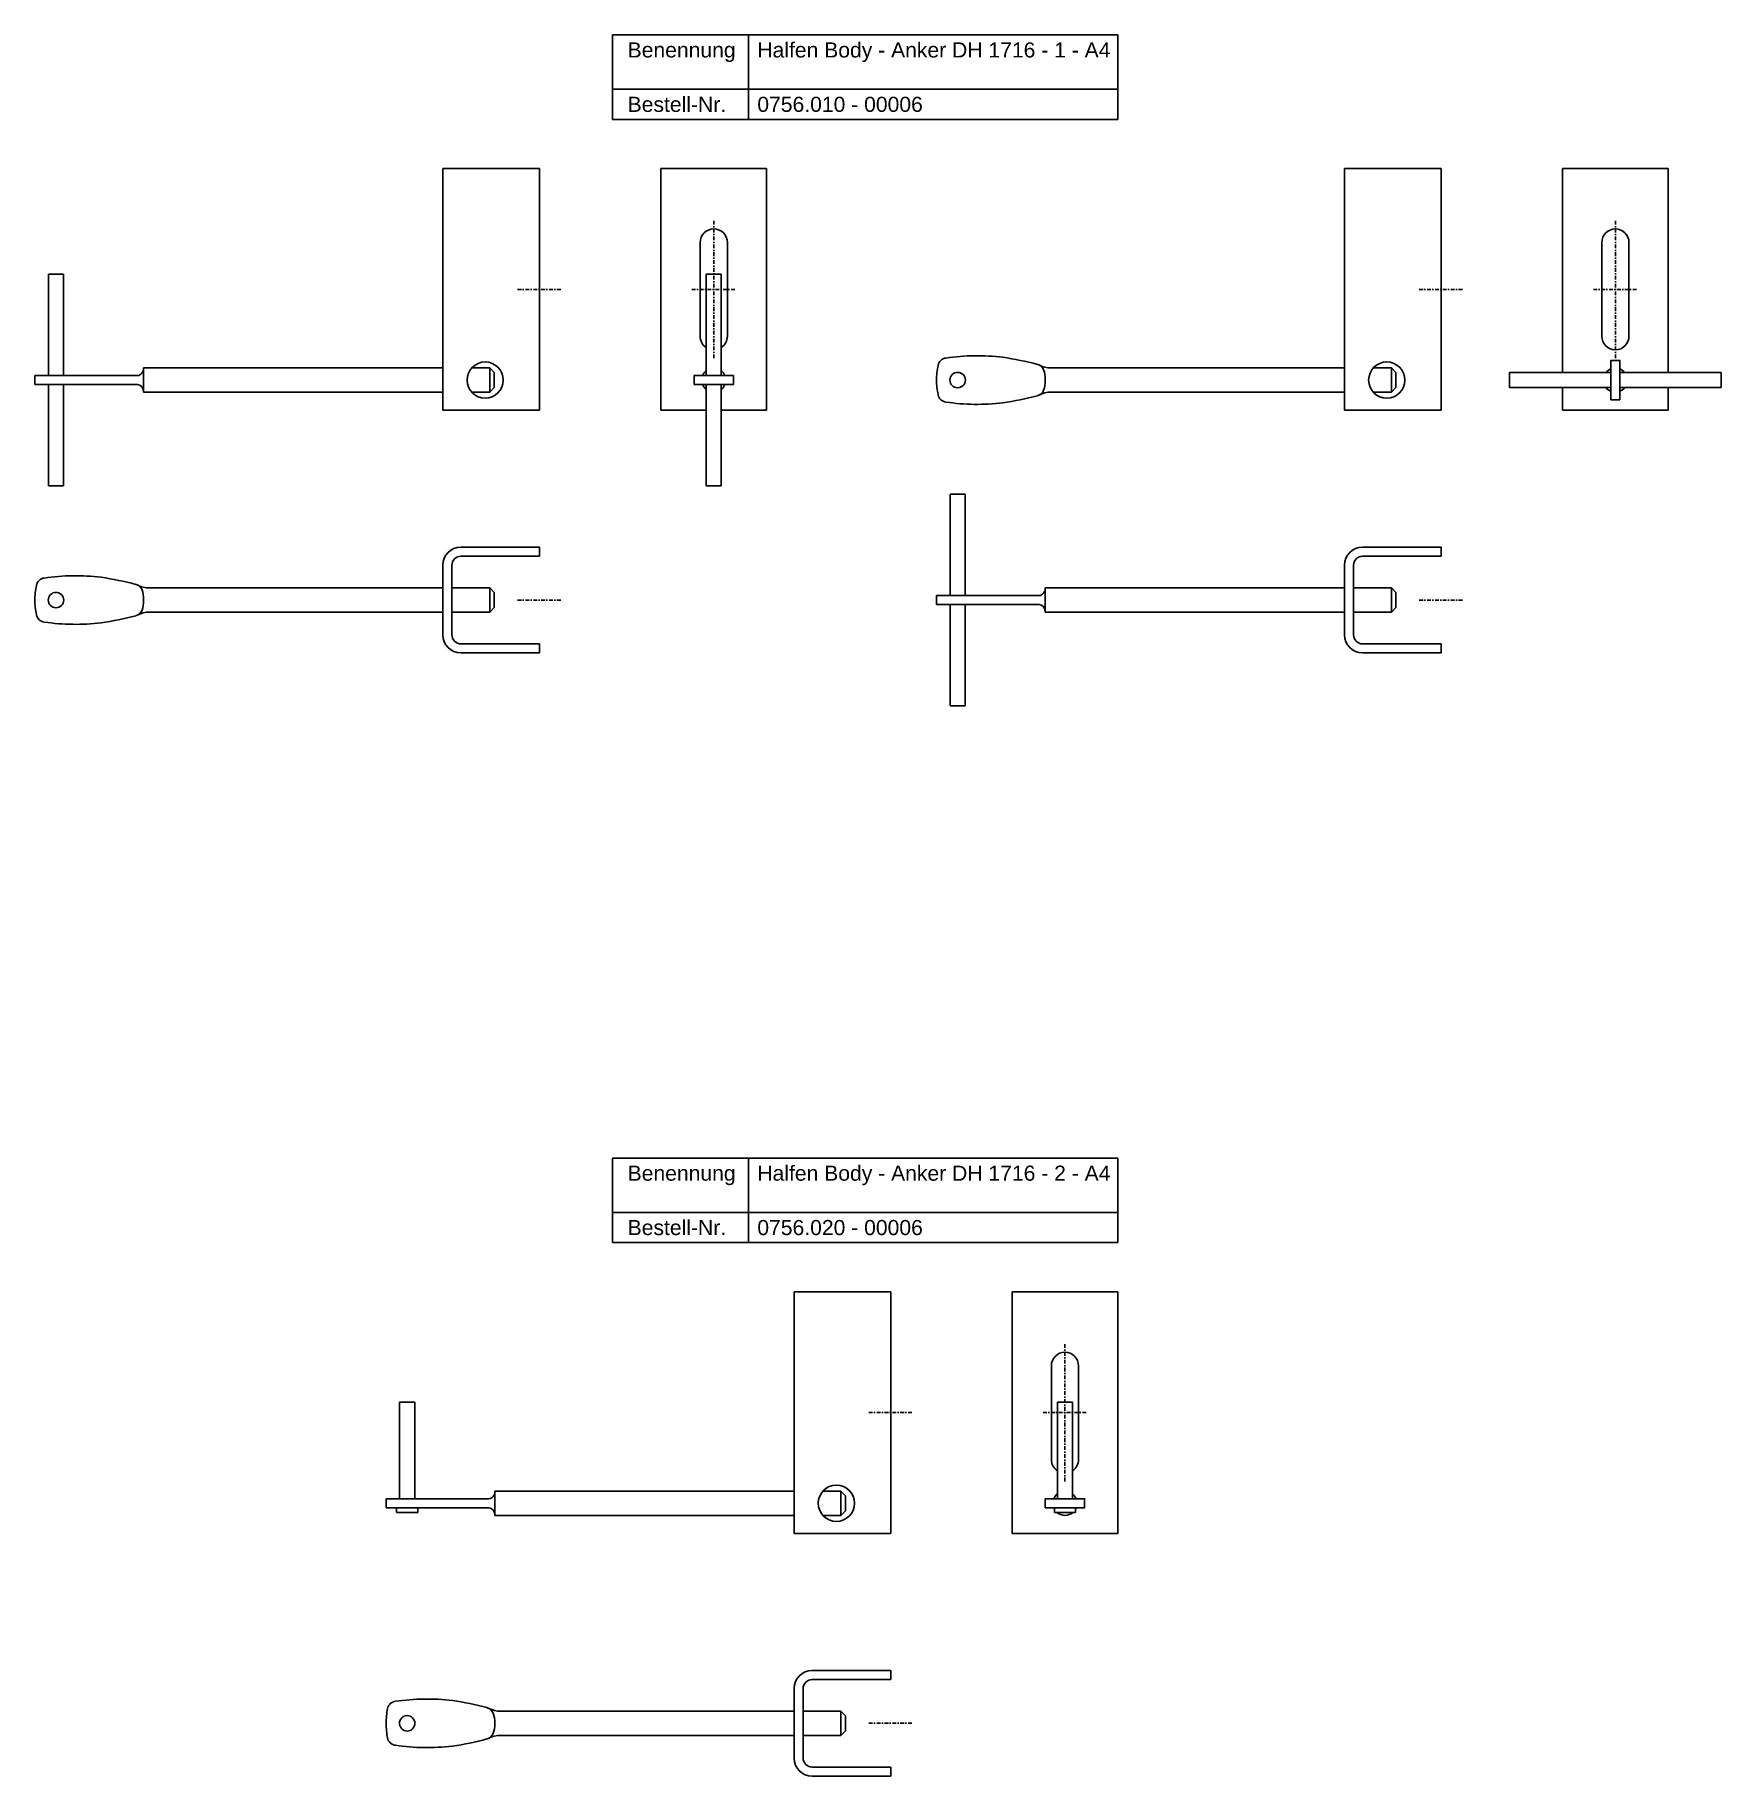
# Model space of a CAD drawing. Header units: millimetres. Extents: x 942 to 1500, y 250 to 826.
import ezdxf

# ---------------------------------------------------------------- set-up
doc = ezdxf.new("R2010")
doc.units = ezdxf.units.MM
doc.header["$LTSCALE"] = 10
doc.linetypes.add('STRICHPUNKT2', pattern=[0.5, 0.25, -0.125, 0, -0.125])
doc.layers.add('HALFEN', color=2, linetype='Continuous')
doc.styles.add('ARIAL50', font='ARIAL.TTF', dxfattribs={"height": 5})

msp = doc.modelspace()

# ---------------------------------------------------------------- linework, layer by layer
at = {"layer": 'HALFEN'}
for p, q in [((1133.08, 826.41), (1300.28, 826.41)), ((1133.08, 798.41), (1133.08, 826.41)), ((1178.04, 798.41), (1178.04, 826.41)), ((1300.28, 798.41), (1300.28, 826.41)), ((1133.08, 808.41), (1300.28, 808.41)), ((1133.08, 798.41), (1300.28, 798.41)), ((1076.94, 782.15), (1108.94, 782.15)), ((1076.94, 702.15), (1076.94, 782.15)), ((1108.94, 702.15), (1108.94, 782.15)), ((1149.07, 782.15), (1149.07, 702.15)), ((1184.07, 782.15), (1149.07, 782.15)), ((1184.07, 782.15), (1184.07, 702.15)), ((1375.27, 782.15), (1407.27, 782.15)), ((1375.27, 702.15), (1375.27, 782.15)), ((1407.27, 702.15), (1407.27, 782.15)), ((1447.4, 782.15), (1447.4, 714.65)), ((1482.4, 782.15), (1447.4, 782.15)), ((1482.4, 782.15), (1482.4, 714.65)), ((1162.07, 757.65), (1162.07, 726.65)), ((1171.07, 757.65), (1171.07, 726.65)), ((1460.4, 757.65), (1460.4, 726.65)), ((1469.4, 757.65), (1469.4, 726.65)), ((946.44, 713.65), (946.44, 747.15)), ((951.44, 747.15), (946.44, 747.15)), ((951.44, 713.65), (951.44, 747.15)), ((1164.07, 713.65), (1164.07, 747.15)), ((1164.07, 747.15), (1169.07, 747.15)), ((1169.07, 713.65), (1169.07, 747.15)), ((977.94, 716.15), (1076.94, 716.15)), ((977.94, 716.15), (977.94, 708.15)), ((1086.47, 716.15), (1092.44, 716.15)), ((1092.44, 716.15), (1093.94, 714.65)), ((1092.44, 708.15), (1092.44, 716.15)), ((1093.94, 714.65), (1093.94, 709.65)), ((1273.66, 717.33), (1273.78, 717.3)), ((1278.06, 716.15), (1375.27, 716.15)), ((1384.8, 716.15), (1390.77, 716.15)), ((1390.77, 716.15), (1392.27, 714.65)), ((1390.77, 708.15), (1390.77, 716.15)), ((1392.27, 714.65), (1392.27, 709.65)), ((1463.4, 714.65), (1429.9, 714.65)), ((1429.9, 709.65), (1429.9, 714.65)), ((1499.9, 714.65), (1466.4, 714.65)), ((1499.9, 709.65), (1499.9, 714.65)), ((941.94, 713.65), (975.94, 713.65)), ((941.94, 710.65), (941.94, 713.65)), ((975.94, 710.65), (941.94, 710.65)), ((946.44, 677.15), (946.44, 710.65)), ((951.44, 677.15), (951.44, 710.65)), ((1092.44, 708.15), (1093.94, 709.65)), ((1164.07, 677.15), (1164.07, 710.65)), ((1169.07, 677.15), (1169.07, 710.65)), ((1390.77, 708.15), (1392.27, 709.65)), ((1463.4, 709.65), (1429.9, 709.65)), ((1447.4, 709.65), (1447.4, 702.15)), ((1499.9, 709.65), (1466.4, 709.65)), ((1482.4, 709.65), (1482.4, 702.15)), ((977.94, 708.15), (1076.94, 708.15)), ((1086.47, 708.15), (1092.44, 708.15)), ((1273.66, 706.97), (1273.78, 707)), ((1278.06, 708.15), (1375.27, 708.15)), ((1384.8, 708.15), (1390.77, 708.15)), ((1076.94, 702.15), (1108.94, 702.15)), ((1164.07, 702.15), (1149.07, 702.15)), ((1184.07, 702.15), (1169.07, 702.15)), ((1375.27, 702.15), (1407.27, 702.15)), ((1482.4, 702.15), (1447.4, 702.15)), ((951.44, 677.15), (946.44, 677.15)), ((1164.07, 677.15), (1169.07, 677.15)), ((1244.77, 640.84), (1244.77, 674.34)), ((1249.77, 674.34), (1244.77, 674.34)), ((1249.77, 640.84), (1249.77, 674.34)), ((1082.94, 656.84), (1108.94, 656.84)), ((1082.94, 653.84), (1108.94, 653.84)), ((1108.94, 656.84), (1108.94, 653.84)), ((1381.27, 656.84), (1407.27, 656.84)), ((1381.27, 653.84), (1407.27, 653.84)), ((1407.27, 656.84), (1407.27, 653.84)), ((1076.94, 650.84), (1076.94, 627.84)), ((1079.94, 650.84), (1079.94, 627.84)), ((1375.27, 650.84), (1375.27, 627.84)), ((1378.27, 650.84), (1378.27, 627.84)), ((975.33, 644.52), (975.45, 644.48)), ((979.73, 643.34), (1076.94, 643.34)), ((1079.94, 643.34), (1092.44, 643.34)), ((1092.44, 635.34), (1092.44, 643.34)), ((1092.44, 643.34), (1093.94, 641.84)), ((1093.94, 641.84), (1093.94, 636.84)), ((1240.27, 640.84), (1274.27, 640.84)), ((1240.27, 637.84), (1240.27, 640.84)), ((1276.27, 643.34), (1375.27, 643.34)), ((1276.27, 643.34), (1276.27, 635.34)), ((1378.27, 643.34), (1390.77, 643.34)), ((1390.77, 635.34), (1390.77, 643.34)), ((1390.77, 643.34), (1392.27, 641.84)), ((1392.27, 641.84), (1392.27, 636.84)), ((975.33, 634.15), (975.45, 634.19)), ((979.73, 635.34), (1076.94, 635.34)), ((1079.94, 635.34), (1092.44, 635.34)), ((1092.44, 635.34), (1093.94, 636.84)), ((1274.27, 637.84), (1240.27, 637.84)), ((1244.77, 604.34), (1244.77, 637.84)), ((1249.77, 604.34), (1249.77, 637.84)), ((1276.27, 635.34), (1375.27, 635.34)), ((1378.27, 635.34), (1390.77, 635.34)), ((1390.77, 635.34), (1392.27, 636.84)), ((1082.94, 624.84), (1108.94, 624.84)), ((1108.94, 624.84), (1108.94, 621.84)), ((1381.27, 624.84), (1407.27, 624.84)), ((1407.27, 624.84), (1407.27, 621.84)), ((1082.94, 621.84), (1108.94, 621.84)), ((1381.27, 621.84), (1407.27, 621.84)), ((1249.77, 604.34), (1244.77, 604.34)), ((1133.08, 454.66), (1300.28, 454.66)), ((1133.08, 426.66), (1133.08, 454.66)), ((1178.04, 426.66), (1178.04, 454.66)), ((1300.28, 426.66), (1300.28, 454.66)), ((1133.08, 436.66), (1300.28, 436.66)), ((1133.08, 426.66), (1300.28, 426.66)), ((1193.15, 410.4), (1225.15, 410.4)), ((1193.15, 330.4), (1193.15, 410.4)), ((1225.15, 330.4), (1225.15, 410.4)), ((1265.28, 410.4), (1265.28, 330.4)), ((1300.28, 410.4), (1265.28, 410.4)), ((1300.28, 410.4), (1300.28, 330.4)), ((1278.28, 385.9), (1278.28, 354.9)), ((1287.28, 385.9), (1287.28, 354.9)), ((1062.65, 373.9), (1062.65, 341.9)), ((1067.65, 373.9), (1062.65, 373.9)), ((1067.65, 341.9), (1067.65, 373.9)), ((1280.28, 373.9), (1280.28, 341.9)), ((1285.28, 373.9), (1280.28, 373.9)), ((1285.28, 341.9), (1285.28, 373.9)), ((1058.15, 341.9), (1092.15, 341.9)), ((1058.15, 338.9), (1058.15, 341.9)), ((1094.15, 344.4), (1193.15, 344.4)), ((1094.15, 344.4), (1094.15, 336.4)), ((1202.68, 344.4), (1208.65, 344.4)), ((1208.65, 344.4), (1210.15, 342.9)), ((1208.65, 336.4), (1208.65, 344.4)), ((1210.15, 342.9), (1210.15, 337.9)), ((1092.15, 338.9), (1058.15, 338.9)), ((1061.65, 338.9), (1061.65, 337.4)), ((1068.65, 337.4), (1061.65, 337.4)), ((1068.65, 337.4), (1068.65, 338.9)), ((1094.15, 336.4), (1193.15, 336.4)), ((1202.68, 336.4), (1208.65, 336.4)), ((1208.65, 336.4), (1210.15, 337.9)), ((1279.28, 338.9), (1279.28, 337.4)), ((1286.28, 337.4), (1279.28, 337.4)), ((1286.28, 337.4), (1286.28, 338.9)), ((1193.15, 330.4), (1225.15, 330.4)), ((1300.28, 330.4), (1265.28, 330.4)), ((1199.15, 285.08), (1225.15, 285.08)), ((1225.15, 285.08), (1225.15, 282.08)), ((1193.15, 279.08), (1193.15, 256.08)), ((1196.15, 279.08), (1196.15, 256.08)), ((1199.15, 282.08), (1225.15, 282.08)), ((1091.54, 272.77), (1091.66, 272.73)), ((1095.94, 271.58), (1193.15, 271.58)), ((1196.15, 271.58), (1208.65, 271.58)), ((1208.65, 263.58), (1208.65, 271.58)), ((1208.65, 271.58), (1210.15, 270.08)), ((1210.15, 270.08), (1210.15, 265.08)), ((1091.54, 262.4), (1091.66, 262.44)), ((1095.94, 263.58), (1193.15, 263.58)), ((1196.15, 263.58), (1208.65, 263.58)), ((1208.65, 263.58), (1210.15, 265.08)), ((1199.15, 253.08), (1225.15, 253.08)), ((1199.15, 250.08), (1225.15, 250.08)), ((1225.15, 253.08), (1225.15, 250.08))]:
    msp.add_line(p, q, dxfattribs=at)
at = {"layer": 'HALFEN', "color": 1, "linetype": 'STRICHPUNKT2', "ltscale": 0.5}
for p, q in [((1166.57, 719.4), (1166.57, 764.9)), ((1464.9, 719.4), (1464.9, 764.9)), ((1101.69, 742.15), (1116.19, 742.15)), ((1159.32, 742.15), (1173.82, 742.15)), ((1400.02, 742.15), (1414.52, 742.15)), ((1457.65, 742.15), (1472.15, 742.15)), ((1101.69, 639.34), (1116.19, 639.34)), ((1400.02, 639.34), (1414.52, 639.34)), ((1282.78, 347.65), (1282.78, 393.15)), ((1217.9, 370.4), (1232.4, 370.4)), ((1275.53, 370.4), (1290.03, 370.4)), ((1217.9, 267.58), (1232.4, 267.58))]:
    msp.add_line(p, q, dxfattribs=at)
at = {"layer": 'HALFEN'}
for points in [[(1466.4, 705.65), (1466.4, 718.65), (1463.4, 718.65), (1463.4, 705.65)], [(1160.07, 710.65), (1173.07, 710.65), (1173.07, 713.65), (1160.07, 713.65)], [(1276.28, 338.9), (1289.28, 338.9), (1289.28, 341.9), (1276.28, 341.9)]]:
    msp.add_lwpolyline(points, close=True, dxfattribs=at)
for centre, radius in [((1090.94, 712.15), 6), ((1247.27, 712.15), 2.55), ((1389.27, 712.15), 6), ((948.94, 639.34), 2.55), ((1207.15, 340.4), 6), ((1065.15, 267.58), 2.55)]:
    msp.add_circle(centre, radius, dxfattribs=at)
for centre, radius, start, end in [((1166.57, 757.65), 4.5, 0, 180), ((1464.9, 757.65), 4.5, 0, 180), ((1166.57, 726.65), 4.5, 180, 236.25101), ((1166.57, 726.65), 4.5, 303.74899, 0), ((1464.9, 726.65), 4.5, 180, 0), ((1166.57, 712.15), 4, 128.68219, 157.97569), ((1166.57, 712.15), 4, 22.02431, 51.31781), ((1270.26, 711.44), 30, 169.27972, 178.638), ((1243.74, 716.46), 3, 96.76983, 169.27972), ((1253.71, 649.24), 70.95, 83.11237, 98.37122), ((1247.85, 620.72), 100, 75.04435, 81.73937), ((1272.93, 714.42), 3, 20.79306, 73.56938), ((1278.06, 724.15), 8, 242.20315, 270), ((1464.9, 712.15), 4, 112.02431, 141.31781), ((1464.9, 712.15), 4, 38.68219, 67.97569), ((1166.57, 712.15), 4, 202.02431, 231.31781), ((1166.57, 712.15), 4, 308.68219, 337.97569), ((1270.26, 712.86), 30, 181.362, 190.72028), ((1464.9, 712.15), 4, 218.68219, 247.97569), ((1464.9, 712.15), 4, 292.02431, 321.31781), ((1243.74, 707.84), 3, 190.72028, 263.23017), ((1253.71, 775.06), 70.95, 261.62878, 276.88763), ((1247.85, 803.58), 100, 278.26063, 284.95565), ((1272.93, 709.88), 3, 286.43062, 339.20694), ((1278.06, 700.15), 8, 90, 117.79685), ((1082.94, 650.84), 6, 90, 180), ((1082.94, 650.84), 3, 90, 180), ((1381.27, 650.84), 6, 90, 180), ((1381.27, 650.84), 3, 90, 180), ((945.4, 643.65), 3, 96.76983, 169.27972), ((955.38, 576.43), 70.95, 83.11237, 98.37122), ((949.52, 547.91), 100, 75.04435, 81.73937), ((971.93, 638.62), 30, 169.27972, 178.638), ((974.6, 641.61), 3, 20.79306, 73.56938), ((979.73, 651.34), 8, 242.20315, 270), ((971.93, 640.05), 30, 181.362, 190.72028), ((945.4, 635.03), 3, 190.72028, 263.23017), ((949.52, 730.77), 100, 278.26063, 284.95565), ((974.6, 637.07), 3, 286.43062, 339.20694), ((979.73, 627.34), 8, 90, 117.79685), ((955.38, 702.25), 70.95, 261.62878, 276.88763), ((1082.94, 627.84), 6, 180, 270), ((1082.94, 627.84), 3, 180, 270), ((1381.27, 627.84), 6, 180, 270), ((1381.27, 627.84), 3, 180, 270), ((1282.78, 385.9), 4.5, 0, 180), ((1282.78, 354.9), 4.5, 180, 236.25101), ((1282.78, 354.9), 4.5, 303.74899, 0), ((1282.78, 340.4), 4, 128.68219, 157.97569), ((1282.78, 340.4), 4, 22.02431, 51.31781), ((1282.78, 340.4), 4, 202.02431, 208.95502), ((1282.78, 340.4), 4, 228.59038, 311.40962), ((1282.78, 340.4), 4, 331.04498, 337.97569), ((1199.15, 279.08), 6, 90, 180), ((1199.15, 279.08), 3, 90, 180), ((1088.14, 266.87), 30, 169.27972, 178.638), ((1061.61, 271.89), 3, 96.76983, 169.27972), ((1071.59, 204.67), 70.95, 83.11237, 98.37122), ((1065.73, 176.15), 100, 75.04435, 81.73937), ((1090.81, 269.85), 3, 20.79306, 73.56938), ((1095.94, 279.58), 8, 242.20315, 270), ((1088.14, 268.3), 30, 181.362, 190.72028), ((1061.61, 263.28), 3, 190.72028, 263.23017), ((1071.59, 330.49), 70.95, 261.62878, 276.88763), ((1065.73, 359.01), 100, 278.26063, 284.95565), ((1090.81, 265.32), 3, 286.43062, 339.20694), ((1095.94, 255.58), 8, 90, 117.79685), ((1199.15, 256.08), 6, 180, 270), ((1199.15, 256.08), 3, 180, 270)]:
    msp.add_arc(centre, radius, start, end, dxfattribs=at)
at = {"layer": 'HALFEN', "extrusion": (0, 0, -1)}
for centre, major_axis, ratio, end_param in [((975.94, 716.15), (0, 2.5), 0.8, 3.141593), ((1274.27, 712.15), (0, 4.9), 0.408425, 2.319797), ((1274.27, 643.34), (0, 2.5), 0.8, 3.141593), ((975.94, 639.34), (0, 4.9), 0.408425, 2.319797), ((1092.15, 344.4), (0, 2.5), 0.8, 3.141593), ((1092.15, 267.58), (0, 4.9), 0.408425, 2.319797)]:
    msp.add_ellipse(centre, major_axis=major_axis, ratio=ratio, start_param=1.570796, end_param=end_param, dxfattribs=at)
at = {"layer": 'HALFEN'}
for centre, major_axis, ratio, start_param, end_param in [((1274.27, 712.15), (0, 4.9), 0.408425, 4.712389, 5.46139), ((975.94, 708.15), (0, 2.5), 0.8, -1.570796, 0), ((975.94, 639.34), (0, 4.9), 0.408425, 4.712389, 5.46139), ((1274.27, 635.34), (0, 2.5), 0.8, -1.570796, 0), ((1092.15, 336.4), (0, 2.5), 0.8, -1.570796, 0), ((1092.15, 267.58), (0, 4.9), 0.408425, 4.712389, 5.46139)]:
    msp.add_ellipse(centre, major_axis=major_axis, ratio=ratio, start_param=start_param, end_param=end_param, dxfattribs=at)

# ---------------------------------------------------------------- texts
at = {"layer": 'HALFEN', "style": 'ARIAL50'}
for s, p in [('Halfen Body - Anker DH 1716 - 1 - A4', (1180.99, 818.91)), ('Benennung', (1138.08, 818.91)), ('Bestell-Nr.', (1138.08, 800.91)), ('0756.010 - 00006', (1180.99, 800.91)), ('Benennung', (1138.08, 447.16)), ('Halfen Body - Anker DH 1716 - 2 - A4', (1180.99, 447.16)), ('Bestell-Nr.', (1138.08, 429.16)), ('0756.020 - 00006', (1180.99, 429.16))]:
    msp.add_text(s, height=5, dxfattribs=at).set_placement(p)

doc.saveas('drawing.dxf')
